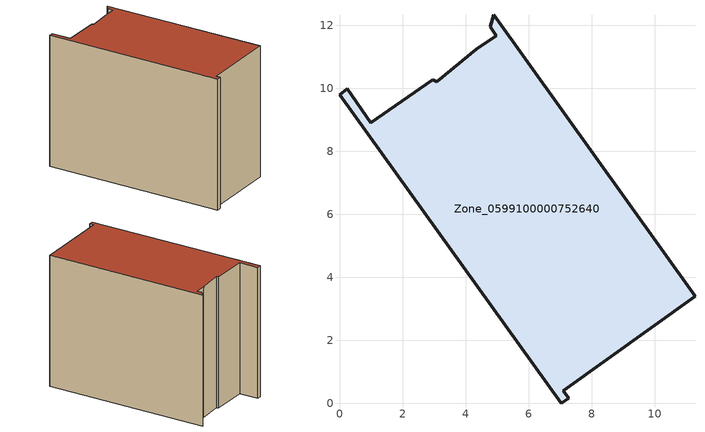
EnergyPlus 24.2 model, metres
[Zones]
Zone_0599100000752640
 floor ground (C_G): 4.79,11.95 4.9,12.34 11.29,3.4 7.1,0.4 7.27,0.16 7.04,0 0,9.8 0.25,9.98 0.99,8.92 2.96,10.27 3.08,10.21 4.35,11.23 4.98,11.67 z0
 wall outside (C_F): 0.99,8.92 0.25,9.98 0,9.8 7.04,0 7.27,0.16 7.1,0.4 11.29,3.4 4.9,12.34 4.79,11.95 4.98,11.67 4.35,11.23 3.08,10.21 2.96,10.27 0.99,8.92 z0:8.85
 roof outside (C_R): 4.9,12.34 4.79,11.95 4.98,11.67 4.35,11.23 3.08,10.21 2.96,10.27 0.99,8.92 0.25,9.98 0,9.8 7.04,0 7.27,0.16 7.1,0.4 11.29,3.4 z8.85
[BUILDING]
Pand.0599100000752640: North Axis=0; Terrain=City; Loads Convergence Tolerance Value=0.04; Temperature Convergence Tolerance Value=0.4; Solar Distribution=FullExterior; Maximum Number of Warmup Days=25; Minimum Number of Warmup Days=1
[Site:Location]
Rotterdam.The.Hague.AP_ZH_NLD Design_Conditions: Latitude=51.96; Longitude=4.45; Time Zone=1; Elevation=-4.5
[SITE:GROUNDTEMPERATURE:BUILDINGSURFACE]
18, 18, 18, 18, 18, 18, 18, 18, 18, 18, 18, 18
[MATERIAL] Thermal Absorptance=0.9; Solar Absorptance=0.7; Visible Absorptance=0.7
Name | Roughness | Thickness | Conductivity | Density | Specific Heat
G.TI.2006-2014 | MediumSmooth | 0.15 | 0.06 | 540 | 1210
F.TI.2006-2014 | Rough | 0.3 | 0.12 | 1920 | 840
R.TI.2006-2014 | MediumRough | 0.2 | 0.08 | 1500 | 1000
[CONSTRUCTION]
C_G: G.TI.2006-2014
C_F: F.TI.2006-2014
C_R: R.TI.2006-2014
[ZONE]
Zone_0599100000752640: Type=1; Multiplier=1; Ceiling Height=Autocalculate; Volume=Autocalculate; Floor Area=autocalculate; Part of Total Floor Area=Yes
[ZONEINFILTRATION:DESIGNFLOWRATE]
Infil_Zone_0599100000752640: Zone or ZoneList or Space or SpaceList=Zone_0599100000752640; Schedule=AlwaysOn; Design Flow Rate Calculation Method=Flow/Area; Flow Rate per Floor Area=0.0015; Constant Term Coefficient=1; Temperature Term Coefficient=0; Velocity Term Coefficient=0; Velocity Squared Term Coefficient=0
[HVACTEMPLATE:ZONE:IDEALLOADSAIRSYSTEM]
Zone_0599100000752640: Maximum Heating Supply Air Temperature=50; Minimum Cooling Supply Air Temperature=13; Maximum Heating Supply Air Humidity Ratio=0.0156; Minimum Cooling Supply Air Humidity Ratio=0.0077; Heating Limit=NoLimit; Cooling Limit=NoLimit; Dehumidification Control Type=ConstantSensibleHeatRatio; Cooling Sensible Heat Ratio=0.7; Dehumidification Setpoint=60; Humidification Control Type=None; Humidification Setpoint=30; Outdoor Air Method=None; Outdoor Air Flow Rate per Person=0.00944; Outdoor Air Flow Rate per Zone Floor Area=0; Outdoor Air Flow Rate per Zone=0; Demand Controlled Ventilation Type=None; Outdoor Air Economizer Type=NoEconomizer; Heat Recovery Type=None; Sensible Heat Recovery Effectiveness=0.7; Latent Heat Recovery Effectiveness=0.65
[ZONECONTROL:THERMOSTAT]
ThermostatControl_Zone_0599100000752640: Zone or ZoneList=Zone_0599100000752640; Control Type Schedule=DualSetpointControlType; Control 1=Thermostat_Zone_0599100000752640; Temperature Difference Between Cutout And Setpoint=0
[THERMOSTATSETPOINT:DUALSETPOINT]
Thermostat_Zone_0599100000752640: Heating Setpoint Temperature Schedule=HeatingSetpoint_Zone_0599100000752640; Cooling Setpoint Temperature Schedule=CoolingSetpoint_Zone_0599100000752640
[SCHEDULE:COMPACT]
HeatingSetpoint_Zone_0599100000752640: Through: 12/31, For: AllDays, Until: 24:00, 21
CoolingSetpoint_Zone_0599100000752640: Through: 12/31, For: AllDays, Until: 24:00, 24
DualSetpointControlType: Through: 12/31, For: AllDays, Until: 24:00, 4
AlwaysOn: Through: 12/31, For: AllDays, Until: 24:00, 1
